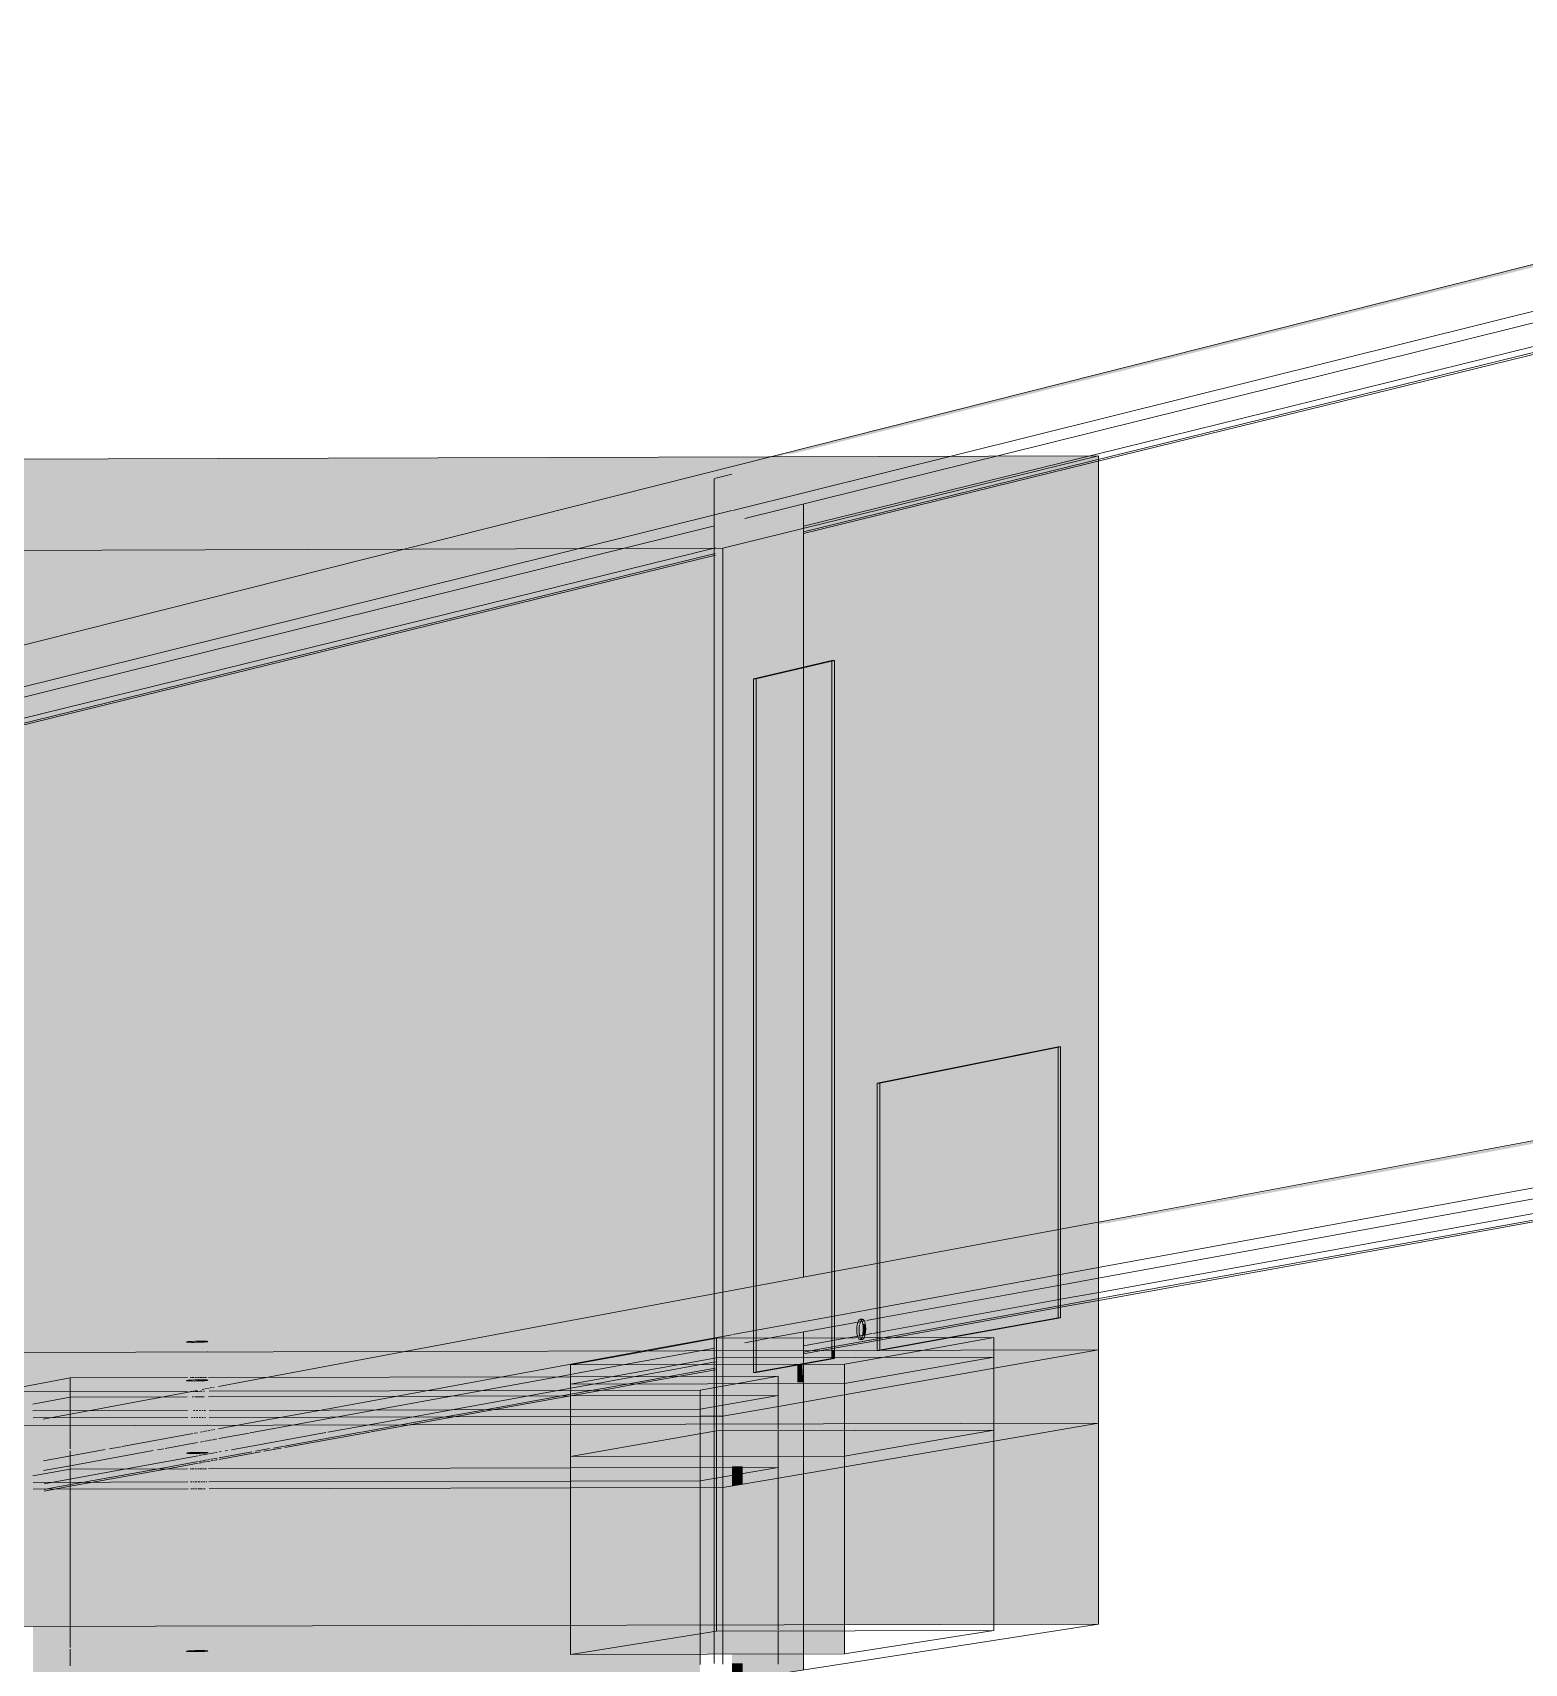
# Model space of a CAD drawing. Header units: inches. Extents: x 27328 to 52026, y -4075 to 4147.
# Drawn here: x 49627.0907 to 49627.1366, y 60.0609 to 60.111 of the extents above; entities that cross this region are included whole.
import ezdxf

# ---------------------------------------------------------------- set-up
doc = ezdxf.new("R2010")
doc.units = ezdxf.units.IN
doc.header["$MEASUREMENT"] = 0
for name, color, linetype, lineweight in [('M-EQPM', 50, 'Continuous', 9), ('S-BEAM', 12, 'Continuous', 9), ('S-COLS', 52, 'Continuous', 9)]:
    doc.layers.add(name, color=color, linetype=linetype, lineweight=lineweight)

msp = doc.modelspace()

# ---------------------------------------------------------------- hatches: boundary and pattern name
at = {"layer": 'M-EQPM', "transparency": 33554631}
for points in [[(49627.069754, 60.068131), (49627.123474, 60.068254), (49627.123474, 60.097978), (49627.069754, 60.097801), (49627.069754, 60.070945)], [(49627.11528, 60.0705), (49627.115355, 60.07052), (49627.115355, 60.091689), (49627.11528, 60.091689), (49627.11528, 60.07052)], [(49627.122229, 60.071491), (49627.122305, 60.071491), (49627.122305, 60.079818), (49627.122229, 60.079818), (49627.122229, 60.07944)], [(49627.116215, 60.070929), (49627.116296, 60.070952), (49627.11632, 60.071153), (49627.116245, 60.071153), (49627.116221, 60.070952)], [(49627.116245, 60.071153), (49627.11632, 60.071153), (49627.116306, 60.071306), (49627.116231, 60.071306), (49627.116242, 60.071233)], [(49627.069754, 60.061971), (49627.123474, 60.062083), (49627.123474, 60.070511), (49627.069754, 60.070384), (49627.069754, 60.06245)], [(49627.095449, 60.07045), (49627.096093, 60.070452), (49627.096093, 60.070757), (49627.095767, 60.070739), (49627.095449, 60.070738), (49627.095449, 60.070517)], [(49627.095449, 60.068194), (49627.096093, 60.068196), (49627.09609, 60.070452), (49627.095449, 60.07045), (49627.095449, 60.068259)], [(49627.096093, 60.070452), (49627.096107, 60.070452), (49627.096093, 60.070517)], [(49627.11528, 60.070241), (49627.115355, 60.070241), (49627.115355, 60.0705), (49627.11528, 60.0705)], [(49627.095449, 60.068194), (49627.096093, 60.068196), (49627.096093, 60.069569), (49627.095767, 60.069551), (49627.095449, 60.069563), (49627.095449, 60.068259)], [(49627.107244, 60.068222), (49627.115662, 60.06826), (49627.115662, 60.069471), (49627.107244, 60.069451), (49627.107244, 60.06826)], [(49627.095463, 60.06734), (49627.095875, 60.067359), (49627.096093, 60.067368), (49627.096066, 60.068196), (49627.095449, 60.068194), (49627.095457, 60.06734)], [(49627.095463, 60.06734), (49627.095875, 60.067359), (49627.096093, 60.067368), (49627.096087, 60.068196), (49627.095449, 60.068194), (49627.095457, 60.06734)], [(49627.095482, 60.067341), (49627.095637, 60.067357), (49627.09614, 60.067373), (49627.09612, 60.068201), (49627.095482, 60.0682), (49627.095482, 60.067344)], [(49627.095482, 60.067341), (49627.095637, 60.067357), (49627.09614, 60.067373), (49627.09612, 60.068201), (49627.095482, 60.0682), (49627.095482, 60.067344)], [(49627.096093, 60.068196), (49627.096107, 60.068196), (49627.096093, 60.068259)], [(49627.096093, 60.068196), (49627.096107, 60.068196), (49627.096093, 60.068259)], [(49627.107244, 60.067227), (49627.111762, 60.068021), (49627.115662, 60.06803), (49627.115662, 60.068242), (49627.107244, 60.068222), (49627.107244, 60.06733)], [(49627.107244, 60.067227), (49627.111762, 60.068021), (49627.115662, 60.06803), (49627.115662, 60.068242), (49627.107244, 60.068222), (49627.107244, 60.06733)], [(49627.107244, 60.06115), (49627.115662, 60.061198), (49627.115662, 60.06803), (49627.111762, 60.068021), (49627.107244, 60.067227), (49627.107244, 60.061243)], [(49627.107273, 60.067232), (49627.111227, 60.067927), (49627.111227, 60.068236), (49627.107273, 60.068227), (49627.107273, 60.067251)], [(49627.107273, 60.067232), (49627.111227, 60.067927), (49627.111227, 60.068236), (49627.107273, 60.068227), (49627.107273, 60.067251)], [(49627.095682, 60.061237), (49627.096093, 60.061274), (49627.096069, 60.067354), (49627.095554, 60.067349), (49627.095449, 60.067336), (49627.095478, 60.061242), (49627.095624, 60.061237)], [(49627.095482, 60.066857), (49627.09614, 60.066858), (49627.096117, 60.067346), (49627.095714, 60.067329), (49627.095482, 60.0673), (49627.095482, 60.066938)], [(49627.096099, 60.06735), (49627.096107, 60.067368), (49627.096093, 60.067351)], [(49627.096099, 60.06735), (49627.096107, 60.067368), (49627.096093, 60.067351)], [(49627.090731, 60.060431), (49627.111227, 60.060472), (49627.111227, 60.066892), (49627.091889, 60.066849), (49627.090731, 60.066638), (49627.090731, 60.060438)], [(49627.096093, 60.061253), (49627.096107, 60.061278), (49627.096093, 60.061261)]]:
    msp.add_hatch(color=256, dxfattribs=at).paths.add_polyline_path(points, flags=0)
h = msp.add_hatch(color=256, dxfattribs=at)
h.paths.add_polyline_path([(49627.107244, 60.067227), (49627.115662, 60.067246), (49627.115662, 60.06803), (49627.111762, 60.068021), (49627.107826, 60.06733)], flags=0)
h.paths.add_polyline_path([(49627.107244, 60.068222), (49627.115662, 60.06826), (49627.115662, 60.070064), (49627.107244, 60.070044), (49627.107244, 60.06826)], flags=0)
h = msp.add_hatch(color=256, dxfattribs=at)
h.paths.add_polyline_path([(49627.090731, 60.066437), (49627.095482, 60.066448), (49627.095482, 60.066857), (49627.091889, 60.066849), (49627.090731, 60.066638), (49627.090731, 60.066445)], flags=0)
h.paths.add_polyline_path([(49627.09614, 60.066449), (49627.107273, 60.066474), (49627.107273, 60.066883), (49627.09614, 60.066849), (49627.09614, 60.066708)], flags=0)
h.paths.add_polyline_path([(49627.090731, 60.068189), (49627.095482, 60.0682), (49627.095482, 60.069232), (49627.089614, 60.069218), (49627.089614, 60.069026), (49627.090488, 60.068951), (49627.090731, 60.068893), (49627.090731, 60.068265)], flags=0)
h.paths.add_polyline_path([(49627.09614, 60.068201), (49627.107273, 60.068227), (49627.107273, 60.069259), (49627.09614, 60.069218), (49627.09614, 60.068265)], flags=0)
h = msp.add_hatch(color=256, dxfattribs=at)
h.paths.add_polyline_path([(49627.107273, 60.066883), (49627.111227, 60.066898), (49627.111227, 60.067927), (49627.107273, 60.067232), (49627.107273, 60.066898)], flags=0)
h.paths.add_polyline_path([(49627.095482, 60.0682), (49627.09614, 60.068201), (49627.09611, 60.069233), (49627.095482, 60.069218), (49627.095482, 60.068265)], flags=0)
h.paths.add_polyline_path([(49627.107273, 60.068227), (49627.111227, 60.068264), (49627.111227, 60.069268), (49627.107273, 60.069259), (49627.107273, 60.068264)], flags=0)
h = msp.add_hatch(color=256, dxfattribs=at)
h.paths.add_polyline_path([(49627.095482, 60.0682), (49627.09614, 60.068201), (49627.096122, 60.068647), (49627.095482, 60.068646), (49627.095482, 60.068265)], flags=0)
h.paths.add_polyline_path([(49627.090731, 60.066638), (49627.091889, 60.066849), (49627.095482, 60.066857), (49627.095482, 60.0682), (49627.090731, 60.068189), (49627.090731, 60.066708)], flags=0)
h.paths.add_polyline_path([(49627.107273, 60.068227), (49627.111227, 60.068264), (49627.111227, 60.068682), (49627.107273, 60.068673), (49627.107273, 60.068264)], flags=0)
h.paths.add_polyline_path([(49627.09614, 60.066858), (49627.111227, 60.066898), (49627.111227, 60.067927), (49627.107273, 60.067251), (49627.107272, 60.068227), (49627.09614, 60.068201), (49627.09614, 60.066955)], flags=0)
h = msp.add_hatch(color=256, dxfattribs=at)
h.paths.add_polyline_path([(49627.095482, 60.066857), (49627.09614, 60.066858), (49627.096117, 60.067346), (49627.095714, 60.067329), (49627.095482, 60.0673), (49627.095482, 60.066938)], flags=0)
h.paths.add_polyline_path([(49627.090731, 60.068189), (49627.095482, 60.0682), (49627.095482, 60.068646), (49627.090731, 60.068635), (49627.090731, 60.068265)], flags=0)
h.paths.add_polyline_path([(49627.09614, 60.068201), (49627.107273, 60.068227), (49627.107273, 60.068673), (49627.09614, 60.068647), (49627.09614, 60.068265)], flags=0)
h = msp.add_hatch(color=256, dxfattribs=at)
h.paths.add_polyline_path([(49627.090731, 60.066638), (49627.091889, 60.066849), (49627.095482, 60.066857), (49627.095482, 60.0682), (49627.090731, 60.068189), (49627.090731, 60.066708)], flags=0)
h.paths.add_polyline_path([(49627.09614, 60.066858), (49627.107273, 60.066898), (49627.107272, 60.068227), (49627.09614, 60.068201), (49627.09614, 60.066955)], flags=0)
h = msp.add_hatch(color=256, dxfattribs=at)
h.paths.add_polyline_path([(49627.095482, 60.066448), (49627.09614, 60.066449), (49627.096114, 60.066858), (49627.095482, 60.066849), (49627.095482, 60.066708)], flags=0)
h.paths.add_polyline_path([(49627.107273, 60.066474), (49627.111227, 60.066483), (49627.111227, 60.066892), (49627.107273, 60.066883), (49627.107273, 60.066849)], flags=0)
at = {"layer": 'S-BEAM'}
for points in [[(49627.11365, 60.098005), (49627.11408, 60.098038), (49627.164984, 60.110861), (49627.165018, 60.110942), (49627.165101, 60.110976), (49627.113782, 60.098038)], [(49627.067232, 60.086236), (49627.113814, 60.098005), (49627.11365, 60.098005), (49627.067258, 60.086299)], [(49627.123687, 60.074389), (49627.164984, 60.082092), (49627.165018, 60.082174), (49627.165101, 60.082208), (49627.123687, 60.07445), (49627.123687, 60.074407)], [(49627.098184, 60.069711), (49627.098611, 60.069711), (49627.102777, 60.070515), (49627.102491, 60.070515), (49627.098382, 60.069748)], [(49627.095778, 60.069183), (49627.096434, 60.069335), (49627.096405, 60.069378), (49627.095778, 60.069235), (49627.095778, 60.069213)]]:
    msp.add_hatch(color=256, dxfattribs=at).paths.add_polyline_path(points, flags=0)
h = msp.add_hatch(color=256, dxfattribs=at)
h.paths.add_polyline_path([(49627.102491, 60.070515), (49627.102923, 60.070515), (49627.111674, 60.072171), (49627.111655, 60.072226), (49627.102761, 60.070565)], flags=0)
h.paths.add_polyline_path([(49627.112287, 60.072262), (49627.113078, 60.072432), (49627.113078, 60.072492), (49627.112309, 60.072324), (49627.112293, 60.072286)], flags=0)
h.paths.add_polyline_path([(49627.115559, 60.072873), (49627.116881, 60.07314), (49627.116881, 60.073202), (49627.115559, 60.072931), (49627.115559, 60.072894)], flags=0)
h.paths.add_polyline_path([(49627.122517, 60.074171), (49627.123687, 60.074407), (49627.123688, 60.074474), (49627.122517, 60.074231), (49627.122517, 60.074189)], flags=0)
h = msp.add_hatch(color=256, dxfattribs=at)
h.paths.add_polyline_path([(49627.113078, 60.07241), (49627.115559, 60.072894), (49627.11556, 60.072956), (49627.113078, 60.072467), (49627.113078, 60.072432)], flags=0)
h.paths.add_polyline_path([(49627.116881, 60.073119), (49627.122517, 60.074189), (49627.122517, 60.074255), (49627.116881, 60.073178), (49627.116881, 60.07314)], flags=0)
h = msp.add_hatch(color=256, dxfattribs=at)
h.paths.add_polyline_path([(49627.091052, 60.068301), (49627.095778, 60.069213), (49627.095779, 60.069261), (49627.091052, 60.068351), (49627.091052, 60.068317)], flags=0)
h.paths.add_polyline_path([(49627.096434, 60.069305), (49627.098455, 60.069711), (49627.098184, 60.069711), (49627.096434, 60.069357), (49627.096434, 60.069317)], flags=0)
at = {"layer": 'S-COLS'}
h = msp.add_hatch(color=256, dxfattribs=at)
h.paths.add_polyline_path([(49627.112541, 60.066927), (49627.113848, 60.06693), (49627.113848, 60.067278), (49627.112541, 60.067264), (49627.112541, 60.06693)], flags=0)
h.paths.add_polyline_path([(49627.112541, 60.06806), (49627.114218, 60.068063), (49627.114218, 60.068275), (49627.112541, 60.068271), (49627.112541, 60.068069)], flags=0)
h.paths.add_polyline_path([(49627.112541, 60.068911), (49627.113848, 60.069144), (49627.113848, 60.069734), (49627.112541, 60.069731), (49627.112541, 60.069144)], flags=0)
h.paths.add_polyline_path([(49627.113083, 60.069841), (49627.113157, 60.069841), (49627.114218, 60.070045), (49627.114218, 60.071023), (49627.112601, 60.070728), (49627.112541, 60.070777), (49627.112541, 60.070529), (49627.113083, 60.070531), (49627.113083, 60.070082)], flags=0)
h.paths.add_polyline_path([(49627.112541, 60.072392), (49627.114218, 60.072705), (49627.114218, 60.096452), (49627.112601, 60.096052), (49627.112541, 60.096101), (49627.112541, 60.072404)], flags=0)
h = msp.add_hatch(color=256, dxfattribs=at)
h.paths.add_polyline_path([(49627.114218, 60.068063), (49627.114398, 60.068064), (49627.11437, 60.068275), (49627.114218, 60.068275), (49627.114218, 60.068103)], flags=0)
h.paths.add_polyline_path([(49627.114218, 60.070032), (49627.114398, 60.070098), (49627.114366, 60.07105), (49627.114218, 60.070989), (49627.114218, 60.070045)], flags=0)
h.paths.add_polyline_path([(49627.114218, 60.072705), (49627.114398, 60.072738), (49627.114398, 60.096496), (49627.114218, 60.096452), (49627.114218, 60.072851)], flags=0)
h = msp.add_hatch(color=256, dxfattribs=at)
h.paths.add_polyline_path([(49627.112206, 60.066926), (49627.112541, 60.06693), (49627.112541, 60.067275), (49627.112206, 60.067264), (49627.112206, 60.06693)], flags=0)
h.paths.add_polyline_path([(49627.112206, 60.068059), (49627.112541, 60.068069), (49627.112541, 60.068271), (49627.112206, 60.06827), (49627.112206, 60.068063)], flags=0)
h.paths.add_polyline_path([(49627.112206, 60.068852), (49627.112541, 60.068911), (49627.112541, 60.069731), (49627.112206, 60.06973), (49627.112206, 60.069144)], flags=0)
h.paths.add_polyline_path([(49627.112206, 60.070529), (49627.112541, 60.070556), (49627.112541, 60.070777), (49627.112343, 60.07093), (49627.112343, 60.070989), (49627.112206, 60.070972), (49627.112206, 60.070556)], flags=0)
h.paths.add_polyline_path([(49627.112206, 60.072319), (49627.112541, 60.072404), (49627.112541, 60.096101), (49627.11228, 60.096309), (49627.112206, 60.09629), (49627.112206, 60.072321)], flags=0)
h = msp.add_hatch(color=256, dxfattribs=at)
h.paths.add_polyline_path([(49627.111667, 60.066925), (49627.111674, 60.06693), (49627.111667, 60.06693)], flags=0)
h.paths.add_polyline_path([(49627.111667, 60.068), (49627.111674, 60.068001), (49627.111667, 60.068045)], flags=0)
h.paths.add_polyline_path([(49627.111667, 60.068756), (49627.111674, 60.068757), (49627.111667, 60.069144)], flags=0)
h.paths.add_polyline_path([(49627.111667, 60.070528), (49627.111674, 60.070557), (49627.111667, 60.070557)], flags=0)
h.paths.add_polyline_path([(49627.111667, 60.072218), (49627.111674, 60.072222), (49627.111667, 60.072223)], flags=0)
for points in [[(49627.112206, 60.06973), (49627.112541, 60.069734), (49627.112541, 60.070529), (49627.112206, 60.070529), (49627.112206, 60.069734)], [(49627.113848, 60.069504), (49627.114218, 60.069508), (49627.114218, 60.070032), (49627.113083, 60.069841), (49627.113083, 60.070531), (49627.112541, 60.070529), (49627.112541, 60.069731), (49627.113848, 60.069734), (49627.113848, 60.069508)], [(49627.114218, 60.069505), (49627.114398, 60.069509), (49627.114368, 60.070059), (49627.114218, 60.070032), (49627.114218, 60.069508)], [(49627.111667, 60.069729), (49627.111674, 60.069734), (49627.111667, 60.069734)], [(49627.112206, 60.066327), (49627.112541, 60.066413), (49627.112541, 60.066927), (49627.112206, 60.066926), (49627.112206, 60.066334)], [(49627.112206, 60.06632), (49627.112541, 60.066378), (49627.112541, 60.066413), (49627.112206, 60.066327)], [(49627.112206, 60.060876), (49627.112541, 60.060879), (49627.112541, 60.066378), (49627.112206, 60.066286), (49627.112206, 60.060879)], [(49627.112541, 60.066378), (49627.113848, 60.066601), (49627.113848, 60.066752), (49627.112541, 60.066413)], [(49627.112541, 60.060876), (49627.113848, 60.060879), (49627.113848, 60.061909), (49627.114218, 60.06191), (49627.114218, 60.066664), (49627.112541, 60.066378), (49627.112541, 60.060879)], [(49627.114218, 60.06191), (49627.114398, 60.06191), (49627.114372, 60.066691), (49627.114218, 60.066664), (49627.114218, 60.061946)], [(49627.111667, 60.066307), (49627.111674, 60.066311), (49627.111667, 60.066308)], [(49627.112541, 60.060377), (49627.114218, 60.060638), (49627.114218, 60.06191), (49627.113848, 60.061905), (49627.113848, 60.060879), (49627.112541, 60.060876), (49627.112541, 60.060409)], [(49627.114218, 60.060638), (49627.114398, 60.060665), (49627.114377, 60.06191), (49627.114218, 60.061905), (49627.114218, 60.060804)], [(49627.111667, 60.060875), (49627.111674, 60.060879), (49627.111667, 60.060879)], [(49627.112206, 60.060324), (49627.112541, 60.060409), (49627.112541, 60.060876), (49627.112206, 60.060876), (49627.112206, 60.06033)]]:
    msp.add_hatch(color=256, dxfattribs=at).paths.add_polyline_path(points, flags=0)
h = msp.add_hatch(color=256, dxfattribs=at)
h.paths.add_polyline_path([(49627.112541, 60.066413), (49627.113848, 60.066752), (49627.113848, 60.066601), (49627.114218, 60.066664), (49627.114218, 60.068063), (49627.113848, 60.068058), (49627.113848, 60.06693), (49627.112541, 60.066927), (49627.112541, 60.066456)], flags=0)
h.paths.add_polyline_path([(49627.113848, 60.068274), (49627.114218, 60.068297), (49627.114218, 60.069505), (49627.113848, 60.069504), (49627.113848, 60.068297)], flags=0)
h = msp.add_hatch(color=256, dxfattribs=at)
h.paths.add_polyline_path([(49627.114218, 60.066664), (49627.114398, 60.066695), (49627.11437, 60.068064), (49627.114218, 60.068058), (49627.114218, 60.066847)], flags=0)
h.paths.add_polyline_path([(49627.114218, 60.068275), (49627.114398, 60.068297), (49627.114368, 60.069505), (49627.114218, 60.069505), (49627.114218, 60.068297)], flags=0)
h = msp.add_hatch(color=256, dxfattribs=at)
h.paths.add_polyline_path([(49627.112206, 60.067275), (49627.112541, 60.067283), (49627.112541, 60.06806), (49627.112206, 60.068058), (49627.112206, 60.067283)], flags=0)
h.paths.add_polyline_path([(49627.112206, 60.06827), (49627.112541, 60.068297), (49627.112541, 60.068911), (49627.112206, 60.068852), (49627.112206, 60.068297)], flags=0)
h = msp.add_hatch(color=256, dxfattribs=at)
h.paths.add_polyline_path([(49627.112541, 60.067275), (49627.113848, 60.067283), (49627.113848, 60.068063), (49627.112541, 60.068058), (49627.112541, 60.067283)], flags=0)
h.paths.add_polyline_path([(49627.112541, 60.068271), (49627.113848, 60.068297), (49627.113848, 60.069144), (49627.112541, 60.068911), (49627.112541, 60.068297)], flags=0)
h = msp.add_hatch(color=256, dxfattribs=at)
h.paths.add_polyline_path([(49627.111667, 60.067274), (49627.111674, 60.067284), (49627.111667, 60.067284)], flags=0)
h.paths.add_polyline_path([(49627.111667, 60.06827), (49627.111674, 60.068298), (49627.111667, 60.068298)], flags=0)

# ---------------------------------------------------------------- linework, layer by layer
at = {"layer": 'M-EQPM'}
for p, q in [((49627.069754, 60.097801), (49627.123474, 60.097978)), ((49627.123474, 60.097978), (49627.111931, 60.09514)), ((49627.123474, 60.068254), (49627.123474, 60.097978)), ((49627.111931, 60.09514), (49627.059785, 60.094974)), ((49627.111931, 60.09514), (49627.111931, 60.070877)), ((49627.11528, 60.091689), (49627.112875, 60.091124)), ((49627.112949, 60.091124), (49627.115355, 60.091689)), ((49627.11528, 60.070882), (49627.11528, 60.091689)), ((49627.11528, 60.091689), (49627.115355, 60.091689)), ((49627.115355, 60.091689), (49627.115355, 60.070882)), ((49627.112875, 60.091124), (49627.112875, 60.070879)), ((49627.112949, 60.091124), (49627.112875, 60.091124)), ((49627.112949, 60.070879), (49627.112949, 60.091124)), ((49627.122229, 60.079818), (49627.116674, 60.078702)), ((49627.116749, 60.078702), (49627.122305, 60.079818)), ((49627.122229, 60.071491), (49627.122229, 60.079818)), ((49627.122229, 60.079818), (49627.122305, 60.079818)), ((49627.122305, 60.079818), (49627.122305, 60.071491)), ((49627.116674, 60.078702), (49627.116674, 60.070884)), ((49627.116749, 60.078702), (49627.116674, 60.078702)), ((49627.116749, 60.070884), (49627.116749, 60.078702)), ((49627.116149, 60.071445), (49627.116224, 60.071445)), ((49627.118869, 60.070887), (49627.122229, 60.071491)), ((49627.122305, 60.071491), (49627.118944, 60.070887)), ((49627.122229, 60.071491), (49627.122305, 60.071491)), ((49627.111732, 60.070866), (49627.109635, 60.070482)), ((49627.120251, 60.070886), (49627.111732, 60.070866)), ((49627.111732, 60.070866), (49627.111732, 60.070485)), ((49627.111931, 60.070877), (49627.111931, 60.070496)), ((49627.112875, 60.070879), (49627.112875, 60.070497)), ((49627.112949, 60.070497), (49627.112949, 60.070879)), ((49627.11528, 60.0705), (49627.11528, 60.070882)), ((49627.115355, 60.070882), (49627.115355, 60.0705)), ((49627.116212, 60.070825), (49627.116137, 60.070825)), ((49627.116674, 60.070884), (49627.116674, 60.070502)), ((49627.116733, 60.070502), (49627.118869, 60.070887)), ((49627.116749, 60.070505), (49627.116749, 60.070884)), ((49627.118944, 60.070887), (49627.116808, 60.070502)), ((49627.118107, 60.070502), (49627.120251, 60.070886)), ((49627.120251, 60.070505), (49627.120251, 60.070886)), ((49627.069754, 60.070384), (49627.123474, 60.070511)), ((49627.095463, 60.070755), (49627.095449, 60.070751)), ((49627.095449, 60.070751), (49627.095457, 60.070746)), ((49627.109635, 60.070482), (49627.107244, 60.070044)), ((49627.111732, 60.070485), (49627.111732, 60.068228)), ((49627.111931, 60.070496), (49627.111931, 60.069698)), ((49627.112875, 60.070497), (49627.112875, 60.069808)), ((49627.112949, 60.069821), (49627.112949, 60.070497)), ((49627.11528, 60.070241), (49627.11528, 60.0705)), ((49627.115355, 60.0705), (49627.115355, 60.070241)), ((49627.115662, 60.070064), (49627.118107, 60.070502)), ((49627.116674, 60.070492), (49627.116733, 60.070502)), ((49627.116674, 60.070492), (49627.116749, 60.070492)), ((49627.116808, 60.070502), (49627.116749, 60.070492)), ((49627.120251, 60.068247), (49627.120251, 60.070505)), ((49627.123474, 60.070511), (49627.120264, 60.069943)), ((49627.123474, 60.062083), (49627.123474, 60.070511)), ((49627.111732, 60.070266), (49627.107244, 60.069451)), ((49627.107244, 60.070044), (49627.115662, 60.070064)), ((49627.107244, 60.070044), (49627.107244, 60.068222)), ((49627.120251, 60.070286), (49627.111732, 60.070266)), ((49627.111732, 60.070266), (49627.111732, 60.068228)), ((49627.112875, 60.069808), (49627.11528, 60.070241)), ((49627.115355, 60.070241), (49627.112949, 60.069808)), ((49627.120264, 60.069943), (49627.113635, 60.068771)), ((49627.11528, 60.070241), (49627.115355, 60.070241)), ((49627.115662, 60.069471), (49627.120251, 60.070286)), ((49627.115662, 60.070064), (49627.115662, 60.068242)), ((49627.120251, 60.068247), (49627.120251, 60.070286)), ((49627.091874, 60.069647), (49627.089614, 60.069218)), ((49627.095475, 60.069655), (49627.091874, 60.069647)), ((49627.091874, 60.069647), (49627.091874, 60.068189)), ((49627.095463, 60.069568), (49627.095449, 60.069563)), ((49627.095449, 60.069563), (49627.095457, 60.069559)), ((49627.0956, 60.069656), (49627.095555, 60.069656)), ((49627.095674, 60.069656), (49627.095621, 60.069656)), ((49627.095757, 60.069656), (49627.095699, 60.069656)), ((49627.095767, 60.069551), (49627.095852, 60.069553)), ((49627.095842, 60.069656), (49627.095784, 60.069656)), ((49627.095852, 60.069553), (49627.095933, 60.069556)), ((49627.095925, 60.069657), (49627.09587, 60.069656)), ((49627.095933, 60.069556), (49627.096003, 60.06956)), ((49627.095998, 60.069657), (49627.09595, 60.069657)), ((49627.096003, 60.06956), (49627.096057, 60.069564)), ((49627.096058, 60.069657), (49627.09602, 60.069657)), ((49627.096057, 60.069564), (49627.096093, 60.069569)), ((49627.096093, 60.069569), (49627.096107, 60.069574)), ((49627.107257, 60.069683), (49627.096121, 60.069657)), ((49627.107244, 60.069451), (49627.115662, 60.069471)), ((49627.107244, 60.069451), (49627.107244, 60.068222)), ((49627.113623, 60.069698), (49627.107257, 60.069683)), ((49627.111227, 60.069268), (49627.11233, 60.069466)), ((49627.111931, 60.069698), (49627.111931, 60.069468)), ((49627.111931, 60.069468), (49627.111931, 60.068807)), ((49627.11233, 60.069466), (49627.113623, 60.069698)), ((49627.112875, 60.069808), (49627.112949, 60.069808)), ((49627.113623, 60.069698), (49627.113623, 60.069468)), ((49627.113623, 60.069468), (49627.113623, 60.068239)), ((49627.115662, 60.069471), (49627.115662, 60.068242)), ((49627.089614, 60.069218), (49627.095482, 60.069232)), ((49627.091874, 60.069057), (49627.090723, 60.068841)), ((49627.095466, 60.069066), (49627.091874, 60.069057)), ((49627.091874, 60.069057), (49627.091874, 60.068189)), ((49627.09557, 60.069232), (49627.095607, 60.069232)), ((49627.095661, 60.069066), (49627.095621, 60.069066)), ((49627.095636, 60.069232), (49627.09568, 60.069232)), ((49627.095779, 60.069067), (49627.095699, 60.069066)), ((49627.095714, 60.069232), (49627.095796, 60.069232)), ((49627.095865, 60.069067), (49627.095784, 60.069067)), ((49627.095799, 60.069232), (49627.095881, 60.069233)), ((49627.095945, 60.069067), (49627.09587, 60.069067)), ((49627.095885, 60.069233), (49627.09593, 60.069233)), ((49627.095986, 60.069067), (49627.09595, 60.069067)), ((49627.095965, 60.069233), (49627.096004, 60.069233)), ((49627.107257, 60.069093), (49627.096125, 60.069067)), ((49627.09614, 60.069233), (49627.107273, 60.069259)), ((49627.113623, 60.069108), (49627.107257, 60.069093)), ((49627.107273, 60.069259), (49627.111227, 60.069268)), ((49627.111227, 60.068236), (49627.111227, 60.069268)), ((49627.111227, 60.068682), (49627.113623, 60.069108)), ((49627.113623, 60.069108), (49627.113623, 60.068239)), ((49627.090729, 60.068635), (49627.095482, 60.068646)), ((49627.095489, 60.068431), (49627.090735, 60.06842)), ((49627.095635, 60.068432), (49627.095599, 60.068432)), ((49627.095666, 60.068646), (49627.095706, 60.068646)), ((49627.095711, 60.068432), (49627.095669, 60.068432)), ((49627.095747, 60.068646), (49627.09579, 60.068646)), ((49627.095795, 60.068432), (49627.095749, 60.068432)), ((49627.095832, 60.068646), (49627.095875, 60.068647)), ((49627.095881, 60.068432), (49627.095835, 60.068432)), ((49627.095916, 60.068647), (49627.095957, 60.068647)), ((49627.095962, 60.068432), (49627.095918, 60.068432)), ((49627.095992, 60.068647), (49627.096028, 60.068647)), ((49627.096034, 60.068433), (49627.095996, 60.068432)), ((49627.09614, 60.068647), (49627.107273, 60.068673)), ((49627.10728, 60.068458), (49627.096148, 60.068433)), ((49627.107273, 60.068673), (49627.111227, 60.068682)), ((49627.111235, 60.068467), (49627.10728, 60.068458)), ((49627.111227, 60.068236), (49627.111227, 60.068682)), ((49627.111931, 60.068469), (49627.111235, 60.068467)), ((49627.111931, 60.068807), (49627.111931, 60.068239)), ((49627.113635, 60.068771), (49627.111931, 60.068469)), ((49627.111931, 60.068469), (49627.111931, 60.068239)), ((49627.123474, 60.068254), (49627.069754, 60.068131)), ((49627.091874, 60.068189), (49627.091874, 60.067865)), ((49627.091874, 60.068189), (49627.091874, 60.067865)), ((49627.091874, 60.067857), (49627.091874, 60.067545)), ((49627.091874, 60.067857), (49627.091874, 60.067545)), ((49627.107244, 60.068222), (49627.107244, 60.067985)), ((49627.107244, 60.068222), (49627.107244, 60.067985)), ((49627.107244, 60.067227), (49627.111732, 60.068016)), ((49627.107244, 60.067983), (49627.107244, 60.067833)), ((49627.107244, 60.067983), (49627.107244, 60.067833)), ((49627.107244, 60.067828), (49627.107244, 60.067227)), ((49627.107244, 60.067828), (49627.107244, 60.067227)), ((49627.111227, 60.068027), (49627.111227, 60.068236)), ((49627.111227, 60.068027), (49627.111227, 60.068236)), ((49627.111227, 60.067927), (49627.111227, 60.068002)), ((49627.111227, 60.067927), (49627.111227, 60.068002)), ((49627.111227, 60.066892), (49627.111227, 60.067927)), ((49627.111227, 60.066892), (49627.111227, 60.067927)), ((49627.111732, 60.068228), (49627.111732, 60.068016)), ((49627.111732, 60.068228), (49627.111732, 60.068016)), ((49627.111732, 60.068016), (49627.120251, 60.068036)), ((49627.111732, 60.068016), (49627.111732, 60.061867)), ((49627.111931, 60.068239), (49627.111931, 60.06803)), ((49627.111931, 60.068239), (49627.111931, 60.06803)), ((49627.111931, 60.06803), (49627.111931, 60.067244)), ((49627.111931, 60.06803), (49627.111931, 60.067244)), ((49627.113623, 60.068239), (49627.113623, 60.068061)), ((49627.113623, 60.068239), (49627.113623, 60.068061)), ((49627.113623, 60.068027), (49627.113623, 60.066895)), ((49627.113623, 60.068027), (49627.113623, 60.066895)), ((49627.115662, 60.068242), (49627.115662, 60.06803)), ((49627.115662, 60.068242), (49627.115662, 60.06803)), ((49627.120251, 60.068036), (49627.115662, 60.067246)), ((49627.115662, 60.06803), (49627.115662, 60.067246)), ((49627.115662, 60.06803), (49627.115662, 60.06188)), ((49627.120251, 60.068036), (49627.120251, 60.068247)), ((49627.120251, 60.068036), (49627.120251, 60.068247)), ((49627.120251, 60.061885), (49627.120251, 60.068036)), ((49627.120264, 60.067704), (49627.123474, 60.068254)), ((49627.091874, 60.067537), (49627.091874, 60.067466)), ((49627.091874, 60.067537), (49627.091874, 60.067466)), ((49627.091874, 60.067404), (49627.091874, 60.066846)), ((49627.091874, 60.067404), (49627.091874, 60.066846)), ((49627.095448, 60.067335), (49627.095449, 60.067336)), ((49627.095457, 60.067332), (49627.095448, 60.067335)), ((49627.095449, 60.067336), (49627.095463, 60.06734)), ((49627.113635, 60.066569), (49627.120264, 60.067704)), ((49627.090723, 60.066637), (49627.091874, 60.066846)), ((49627.091874, 60.066846), (49627.095475, 60.066855)), ((49627.091874, 60.066846), (49627.091874, 60.06173)), ((49627.095555, 60.066855), (49627.095599, 60.066855)), ((49627.095621, 60.066855), (49627.095674, 60.066855)), ((49627.095699, 60.066855), (49627.095756, 60.066855)), ((49627.095784, 60.066855), (49627.095842, 60.066855)), ((49627.09587, 60.066855), (49627.095924, 60.066856)), ((49627.09595, 60.066856), (49627.095998, 60.066856)), ((49627.09602, 60.066856), (49627.096057, 60.066856)), ((49627.096121, 60.066856), (49627.107257, 60.066881)), ((49627.115662, 60.067246), (49627.107244, 60.067227)), ((49627.107244, 60.067227), (49627.107244, 60.061839)), ((49627.107257, 60.066881), (49627.113623, 60.066895)), ((49627.113623, 60.066895), (49627.111227, 60.066483)), ((49627.111227, 60.066483), (49627.111227, 60.066892)), ((49627.111227, 60.061877), (49627.111227, 60.066892)), ((49627.111931, 60.067244), (49627.111931, 60.066895)), ((49627.111931, 60.067244), (49627.111931, 60.066895)), ((49627.111931, 60.066895), (49627.111931, 60.066277)), ((49627.111931, 60.066895), (49627.111931, 60.066277)), ((49627.113623, 60.066895), (49627.113623, 60.061908)), ((49627.09549, 60.066448), (49627.090731, 60.066437)), ((49627.095611, 60.066448), (49627.09557, 60.066448)), ((49627.095685, 60.066448), (49627.095636, 60.066448)), ((49627.095767, 60.066448), (49627.095714, 60.066448)), ((49627.095853, 60.066449), (49627.095799, 60.066449)), ((49627.095935, 60.066449), (49627.095885, 60.066449)), ((49627.096009, 60.066449), (49627.095965, 60.066449)), ((49627.09607, 60.066449), (49627.096036, 60.066449)), ((49627.107273, 60.066474), (49627.096135, 60.066449)), ((49627.111227, 60.066483), (49627.107273, 60.066474)), ((49627.111931, 60.066277), (49627.113635, 60.066569)), ((49627.090738, 60.06623), (49627.095498, 60.06624)), ((49627.095577, 60.066241), (49627.095617, 60.066241)), ((49627.095644, 60.066241), (49627.095691, 60.066241)), ((49627.095722, 60.066241), (49627.095773, 60.066241)), ((49627.095807, 60.066241), (49627.095941, 60.066241)), ((49627.095973, 60.066241), (49627.096015, 60.066241)), ((49627.096142, 60.066242), (49627.10728, 60.066267)), ((49627.10728, 60.066267), (49627.111931, 60.066277)), ((49627.111931, 60.066277), (49627.111931, 60.061879)), ((49627.123474, 60.062083), (49627.069754, 60.061971)), ((49627.107244, 60.06115), (49627.111732, 60.061867)), ((49627.107244, 60.061837), (49627.107244, 60.0617)), ((49627.111227, 60.061786), (49627.111227, 60.061854)), ((49627.111732, 60.061867), (49627.120251, 60.061885)), ((49627.111931, 60.060285), (49627.123474, 60.062083)), ((49627.111931, 60.061879), (49627.111931, 60.060847)), ((49627.113623, 60.061877), (49627.113623, 60.060848)), ((49627.120251, 60.061885), (49627.115662, 60.061167)), ((49627.115662, 60.06188), (49627.115662, 60.061167)), ((49627.091874, 60.061722), (49627.091874, 60.061439)), ((49627.091874, 60.061431), (49627.091874, 60.061366)), ((49627.091874, 60.06131), (49627.091874, 60.060803)), ((49627.107244, 60.061696), (49627.107244, 60.06115)), ((49627.111227, 60.060845), (49627.111227, 60.061786)), ((49627.095448, 60.061248), (49627.095449, 60.061248)), ((49627.095457, 60.061244), (49627.095448, 60.061248)), ((49627.095449, 60.061248), (49627.095463, 60.061252)), ((49627.115662, 60.061167), (49627.107244, 60.06115))]:
    msp.add_line(p, q, dxfattribs=at)
for points in [[(49627.116245, 60.071153, 0), (49627.116242, 60.071233, 0), (49627.116231, 60.071306, 0), (49627.116215, 60.071367, 0), (49627.116195, 60.071412, 0), (49627.11617, 60.071439, 0), (49627.116144, 60.071444, 0), (49627.116118, 60.071429, 0), (49627.116094, 60.071394, 0), (49627.116073, 60.071341, 0), (49627.116057, 60.071274, 0), (49627.116047, 60.071197, 0), (49627.116043, 60.071117, 0)], [(49627.116138, 60.071303, 0), (49627.116148, 60.071341, 0), (49627.116169, 60.071394, 0)], [(49627.116193, 60.071429, 0), (49627.116219, 60.071444, 0), (49627.116245, 60.071439, 0), (49627.116269, 60.071412, 0), (49627.11629, 60.071367, 0), (49627.116306, 60.071306, 0), (49627.116316, 60.071233, 0), (49627.11632, 60.071153, 0)], [(49627.116043, 60.071117, 0), (49627.116047, 60.071037, 0), (49627.116057, 60.070965, 0), (49627.116073, 60.070903, 0)], [(49627.116094, 60.070858, 0), (49627.116118, 60.070831, 0), (49627.116144, 60.070826, 0), (49627.11617, 60.070841, 0), (49627.116195, 60.070876, 0)], [(49627.116118, 60.071117, 0), (49627.116122, 60.071198, 0), (49627.116132, 60.071274, 0)], [(49627.116148, 60.070904, 0), (49627.116132, 60.070965, 0), (49627.116122, 60.071037, 0), (49627.116118, 60.071117, 0)], [(49627.116269, 60.070876, 0), (49627.116245, 60.070841, 0), (49627.116219, 60.070826, 0), (49627.116193, 60.070832, 0), (49627.116169, 60.070858, 0)], [(49627.116197, 60.070882, 0), (49627.116215, 60.070929, 0), (49627.116231, 60.070996, 0), (49627.116242, 60.071073, 0), (49627.116245, 60.071153, 0)], [(49627.11632, 60.071153, 0), (49627.116316, 60.071073, 0), (49627.116306, 60.070996, 0), (49627.11629, 60.070929, 0), (49627.116272, 60.070882, 0)], [(49627.095457, 60.070746, 0), (49627.095487, 60.070743, 0), (49627.095537, 60.07074, 0), (49627.095603, 60.070738, 0), (49627.095682, 60.070738, 0), (49627.095767, 60.070739, 0), (49627.095852, 60.070741, 0), (49627.095933, 60.070744, 0), (49627.096003, 60.070748, 0), (49627.096057, 60.070752, 0), (49627.096093, 60.070757, 0)], [(49627.096093, 60.070757, 0), (49627.096107, 60.070762, 0), (49627.096099, 60.070766, 0), (49627.096068, 60.07077, 0), (49627.096018, 60.070772, 0), (49627.095952, 60.070774, 0), (49627.095874, 60.070774, 0), (49627.095789, 60.070774, 0), (49627.095703, 60.070772, 0), (49627.095623, 60.070769, 0), (49627.095553, 60.070765, 0), (49627.095498, 60.07076, 0), (49627.095463, 60.070755, 0)], [(49627.095457, 60.069559, 0), (49627.095487, 60.069555, 0), (49627.095537, 60.069552, 0), (49627.095603, 60.069551, 0), (49627.095682, 60.06955, 0), (49627.095767, 60.069551, 0)], [(49627.096107, 60.069574, 0), (49627.096099, 60.069578, 0), (49627.096068, 60.069582, 0), (49627.096018, 60.069584, 0), (49627.095952, 60.069586, 0), (49627.095874, 60.069586, 0), (49627.095789, 60.069585, 0), (49627.095703, 60.069583, 0), (49627.095623, 60.06958, 0), (49627.095553, 60.069577, 0), (49627.095498, 60.069572, 0), (49627.095463, 60.069568, 0)], [(49627.096093, 60.067342, 0), (49627.096057, 60.067337, 0), (49627.096003, 60.067333, 0), (49627.095933, 60.067329, 0), (49627.095852, 60.067326, 0), (49627.095767, 60.067324, 0), (49627.095682, 60.067323, 0), (49627.095603, 60.067324, 0), (49627.095537, 60.067325, 0), (49627.095487, 60.067328, 0), (49627.095457, 60.067332, 0)], [(49627.095463, 60.06734, 0), (49627.095498, 60.067345, 0), (49627.095553, 60.067349, 0), (49627.095623, 60.067353, 0), (49627.095703, 60.067356, 0), (49627.095789, 60.067358, 0), (49627.095874, 60.067358, 0), (49627.095952, 60.067358, 0), (49627.096018, 60.067356, 0), (49627.096068, 60.067354, 0), (49627.096099, 60.06735, 0), (49627.096107, 60.067346, 0), (49627.096093, 60.067342, 0)], [(49627.096093, 60.061253, 0), (49627.096057, 60.061249, 0), (49627.096003, 60.061245, 0), (49627.095933, 60.061242, 0), (49627.095852, 60.061239, 0), (49627.095767, 60.061238, 0), (49627.095682, 60.061237, 0), (49627.095603, 60.061237, 0), (49627.095537, 60.061239, 0), (49627.095487, 60.061241, 0), (49627.095457, 60.061244, 0)], [(49627.095463, 60.061252, 0), (49627.095498, 60.061256, 0), (49627.095553, 60.06126, 0), (49627.095623, 60.061264, 0), (49627.095703, 60.061266, 0), (49627.095789, 60.061268, 0), (49627.095874, 60.061269, 0), (49627.095952, 60.061268, 0), (49627.096018, 60.061267, 0), (49627.096068, 60.061265, 0), (49627.096099, 60.061261, 0), (49627.096107, 60.061258, 0), (49627.096093, 60.061253, 0)]]:
    msp.add_polyline3d(points, dxfattribs=at)
at = {"layer": 'S-BEAM'}
for p, q in [((49627.113635, 60.098005), (49627.16507, 60.110972)), ((49627.119145, 60.098016), (49627.164984, 60.109412)), ((49627.12342, 60.09803), (49627.169891, 60.109461)), ((49627.12054, 60.098019), (49627.165341, 60.109118)), ((49627.123712, 60.097927), (49627.169558, 60.109185)), ((49627.123712, 60.097872), (49627.169602, 60.109134)), ((49627.067299, 60.086322), (49627.113635, 60.098005)), ((49627.112236, 60.096298), (49627.119145, 60.098016)), ((49627.112601, 60.096052), (49627.12054, 60.098019)), ((49627.114409, 60.095643), (49627.123712, 60.097927)), ((49627.11441, 60.095814), (49627.12342, 60.09803)), ((49627.114409, 60.095589), (49627.123712, 60.097872)), ((49627.067718, 60.08523), (49627.112208, 60.096291)), ((49627.068036, 60.085011), (49627.111676, 60.095822)), ((49627.070778, 60.084929), (49627.111697, 60.094977)), ((49627.070812, 60.084889), (49627.111698, 60.094923)), ((49627.071036, 60.085144), (49627.111699, 60.095147)), ((49627.123686, 60.074475), (49627.165077, 60.082205)), ((49627.123687, 60.073076), (49627.164984, 60.080643)), ((49627.123689, 60.072751), (49627.165341, 60.080349)), ((49627.123712, 60.072121), (49627.169558, 60.080412)), ((49627.123712, 60.072068), (49627.169602, 60.080361)), ((49627.123714, 60.072315), (49627.169891, 60.080688)), ((49627.122516, 60.074256), (49627.123686, 60.074475)), ((49627.11688, 60.073204), (49627.122516, 60.074256)), ((49627.113077, 60.072494), (49627.115558, 60.072957)), ((49627.115558, 60.072957), (49627.11688, 60.073204)), ((49627.116881, 60.071829), (49627.122517, 60.072861)), ((49627.122517, 60.072861), (49627.123687, 60.073076)), ((49627.10248, 60.070515), (49627.113077, 60.072494)), ((49627.116883, 60.071509), (49627.122519, 60.072537)), ((49627.122519, 60.072537), (49627.123689, 60.072751)), ((49627.115559, 60.071586), (49627.116881, 60.071829)), ((49627.116907, 60.07108), (49627.122543, 60.072103)), ((49627.117076, 60.070921), (49627.122542, 60.071909)), ((49627.117367, 60.070921), (49627.122542, 60.071857)), ((49627.122542, 60.071909), (49627.123712, 60.072121)), ((49627.122542, 60.071857), (49627.123712, 60.072068)), ((49627.122543, 60.072103), (49627.123714, 60.072315)), ((49627.113078, 60.071132), (49627.115559, 60.071586)), ((49627.115561, 60.071268), (49627.116302, 60.071403)), ((49627.116355, 60.071413), (49627.116389, 60.071419)), ((49627.116401, 60.071421), (49627.116883, 60.071509)), ((49627.109767, 60.070525), (49627.112206, 60.070972)), ((49627.112236, 60.070977), (49627.113078, 60.071132)), ((49627.11308, 60.070815), (49627.113613, 60.070913)), ((49627.113613, 60.070913), (49627.115561, 60.071268)), ((49627.11441, 60.070628), (49627.115585, 60.070841)), ((49627.115583, 60.070651), (49627.116905, 60.07089)), ((49627.115584, 60.070599), (49627.116905, 60.070838)), ((49627.115585, 60.070841), (49627.116021, 60.07092)), ((49627.116021, 60.07092), (49627.116311, 60.070972)), ((49627.116311, 60.070972), (49627.116405, 60.070989)), ((49627.116407, 60.07099), (49627.116449, 60.070997)), ((49627.116455, 60.070999), (49627.116502, 60.071007)), ((49627.116533, 60.071013), (49627.116907, 60.07108)), ((49627.116905, 60.070838), (49627.117367, 60.070921)), ((49627.116905, 60.07089), (49627.117076, 60.070921)), ((49627.098174, 60.06971), (49627.10248, 60.070515)), ((49627.105377, 60.069721), (49627.109767, 60.070525)), ((49627.107509, 60.069799), (49627.111505, 60.070528)), ((49627.111505, 60.070528), (49627.111676, 60.070559)), ((49627.112601, 60.070728), (49627.11308, 60.070815)), ((49627.114409, 60.070387), (49627.115238, 60.070537)), ((49627.114409, 60.070439), (49627.114948, 60.070536)), ((49627.114948, 60.070536), (49627.115583, 60.070651)), ((49627.115238, 60.070537), (49627.115584, 60.070599)), ((49627.109461, 60.06973), (49627.111699, 60.070136)), ((49627.110498, 60.069731), (49627.111697, 60.069948)), ((49627.110784, 60.069732), (49627.111698, 60.069897)), ((49627.096093, 60.069322), (49627.096142, 60.069331)), ((49627.096178, 60.069338), (49627.096225, 60.069346)), ((49627.096259, 60.069353), (49627.096299, 60.06936)), ((49627.096432, 60.069385), (49627.098174, 60.06971)), ((49627.099806, 60.0687), (49627.105377, 60.069721)), ((49627.101498, 60.068702), (49627.107094, 60.069723)), ((49627.103829, 60.068709), (49627.107533, 60.069381)), ((49627.107094, 60.069723), (49627.107509, 60.069799)), ((49627.107531, 60.069195), (49627.109215, 60.069499)), ((49627.107533, 60.069381), (49627.108181, 60.069498)), ((49627.108181, 60.069498), (49627.109461, 60.06973)), ((49627.108417, 60.069304), (49627.1095, 60.0695)), ((49627.109215, 60.069499), (49627.110498, 60.069731)), ((49627.1095, 60.0695), (49627.110784, 60.069732)), ((49627.092709, 60.06869), (49627.095777, 60.069263)), ((49627.095931, 60.069292), (49627.095975, 60.0693)), ((49627.096009, 60.069306), (49627.096057, 60.069315)), ((49627.104851, 60.06871), (49627.107531, 60.069195)), ((49627.105133, 60.068711), (49627.107531, 60.069144)), ((49627.107531, 60.069144), (49627.108404, 60.069302)), ((49627.091046, 60.068379), (49627.092709, 60.06869)), ((49627.097353, 60.06825), (49627.099806, 60.0687)), ((49627.099034, 60.068253), (49627.101498, 60.068702)), ((49627.10135, 60.068259), (49627.103829, 60.068709)), ((49627.102365, 60.068261), (49627.104851, 60.06871)), ((49627.102645, 60.068261), (49627.105133, 60.068711)), ((49627.093473, 60.067539), (49627.09564, 60.067936)), ((49627.09568, 60.067944), (49627.095786, 60.067963)), ((49627.095877, 60.06798), (49627.095919, 60.067987)), ((49627.095946, 60.067992), (49627.095995, 60.068001)), ((49627.096025, 60.068007), (49627.096078, 60.068017)), ((49627.09611, 60.068022), (49627.096163, 60.068032)), ((49627.096195, 60.068038), (49627.096244, 60.068047)), ((49627.096273, 60.068052), (49627.096316, 60.06806)), ((49627.096434, 60.068082), (49627.097353, 60.06825)), ((49627.096435, 60.067779), (49627.097371, 60.067949)), ((49627.096827, 60.067439), (49627.09973, 60.067966)), ((49627.097408, 60.067956), (49627.099034, 60.068253)), ((49627.098115, 60.067492), (49627.100804, 60.067978)), ((49627.09847, 60.067507), (49627.101092, 60.06798)), ((49627.099788, 60.067976), (49627.10135, 60.068259)), ((49627.100832, 60.067983), (49627.102365, 60.068261)), ((49627.10112, 60.067985), (49627.102645, 60.068261)), ((49627.091051, 60.067095), (49627.092944, 60.067442)), ((49627.091823, 60.066937), (49627.094427, 60.067412)), ((49627.093077, 60.067467), (49627.093178, 60.067485)), ((49627.093206, 60.06749), (49627.093434, 60.067532)), ((49627.094555, 60.067436), (49627.094604, 60.067445)), ((49627.09463, 60.067449), (49627.094744, 60.06747)), ((49627.094786, 60.067478), (49627.095781, 60.067659)), ((49627.095873, 60.067676), (49627.095918, 60.067684)), ((49627.095941, 60.067688), (49627.095994, 60.067698)), ((49627.096019, 60.067703), (49627.096077, 60.067713)), ((49627.096104, 60.067718), (49627.096162, 60.067729)), ((49627.096118, 60.067311), (49627.096179, 60.067322)), ((49627.096189, 60.067734), (49627.096243, 60.067744)), ((49627.096203, 60.067326), (49627.096261, 60.067337)), ((49627.096269, 60.067748), (49627.096315, 60.067757)), ((49627.096283, 60.067341), (49627.096334, 60.06735)), ((49627.096337, 60.067761), (49627.096373, 60.067767)), ((49627.096353, 60.067353), (49627.096393, 60.067361)), ((49627.096451, 60.067191), (49627.097458, 60.067373)), ((49627.096452, 60.067142), (49627.097717, 60.067371)), ((49627.096453, 60.067372), (49627.096515, 60.067383)), ((49627.096633, 60.067404), (49627.096704, 60.067417)), ((49627.097565, 60.067393), (49627.098002, 60.067472)), ((49627.097822, 60.06739), (49627.09836, 60.067487)), ((49627.091052, 60.066797), (49627.091815, 60.066936)), ((49627.091074, 60.066396), (49627.093882, 60.066905)), ((49627.091432, 60.066284), (49627.094877, 60.066906)), ((49627.091704, 60.066284), (49627.095151, 60.066907)), ((49627.093882, 60.066905), (49627.09581, 60.067255)), ((49627.094877, 60.066906), (49627.095808, 60.067075)), ((49627.095151, 60.066907), (49627.095808, 60.067026)), ((49627.095838, 60.06708), (49627.095873, 60.067087)), ((49627.095838, 60.067031), (49627.095873, 60.067037)), ((49627.09584, 60.06726), (49627.095875, 60.067267)), ((49627.095888, 60.067089), (49627.095934, 60.067098)), ((49627.095888, 60.06704), (49627.095934, 60.067048)), ((49627.095889, 60.067269), (49627.095937, 60.067278)), ((49627.095954, 60.067101), (49627.096008, 60.067111)), ((49627.095954, 60.067052), (49627.096008, 60.067062)), ((49627.095955, 60.067281), (49627.096012, 60.067292)), ((49627.096032, 60.067115), (49627.096091, 60.067126)), ((49627.096032, 60.067066), (49627.096091, 60.067077)), ((49627.096033, 60.067295), (49627.096094, 60.067307)), ((49627.096116, 60.067131), (49627.096176, 60.067141)), ((49627.096116, 60.067081), (49627.096176, 60.067092)), ((49627.096201, 60.067146), (49627.096258, 60.067156)), ((49627.096201, 60.067097), (49627.096258, 60.067107)), ((49627.096281, 60.06716), (49627.096331, 60.067169)), ((49627.096282, 60.067111), (49627.096331, 60.06712)), ((49627.096351, 60.067173), (49627.09639, 60.06718)), ((49627.096351, 60.067124), (49627.09639, 60.067131)), ((49627.091072, 60.06617), (49627.091704, 60.066284)), ((49627.091072, 60.066218), (49627.091432, 60.066284))]:
    msp.add_line(p, q, dxfattribs=at)
at = {"layer": 'S-COLS'}
for p, q in [((49627.112206, 60.097409), (49627.111674, 60.097275)), ((49627.11166, 60.070847), (49627.11166, 60.097269)), ((49627.114403, 60.096498), (49627.114403, 60.091477)), ((49627.114403, 60.091477), (49627.114403, 60.072737)), ((49627.11166, 60.070528), (49627.11166, 60.070847)), ((49627.114403, 60.071056), (49627.114403, 60.070915)), ((49627.114403, 60.070915), (49627.114403, 60.070534)), ((49627.11166, 60.069729), (49627.11166, 60.070528)), ((49627.114403, 60.070534), (49627.114403, 60.070098)), ((49627.114403, 60.070065), (49627.114403, 60.069505)), ((49627.11166, 60.069499), (49627.11166, 60.069729)), ((49627.11166, 60.068755), (49627.11166, 60.069499)), ((49627.114403, 60.069505), (49627.114403, 60.068275)), ((49627.11166, 60.06827), (49627.11166, 60.068755)), ((49627.11166, 60.06806), (49627.11166, 60.06827)), ((49627.11166, 60.067999), (49627.11166, 60.068044)), ((49627.11166, 60.067274), (49627.11166, 60.067999)), ((49627.114403, 60.068275), (49627.114403, 60.068064)), ((49627.114403, 60.068064), (49627.114403, 60.066696)), ((49627.11166, 60.066925), (49627.11166, 60.067271)), ((49627.11166, 60.066311), (49627.11166, 60.066925)), ((49627.114403, 60.066696), (49627.114403, 60.06191)), ((49627.11166, 60.061907), (49627.11166, 60.066311)), ((49627.11166, 60.061851), (49627.11166, 60.061892)), ((49627.11166, 60.060875), (49627.11166, 60.061851)), ((49627.114403, 60.06191), (49627.114403, 60.061197)), ((49627.114403, 60.061194), (49627.114403, 60.060666))]:
    msp.add_line(p, q, dxfattribs=at)

doc.saveas('drawing.dxf')
